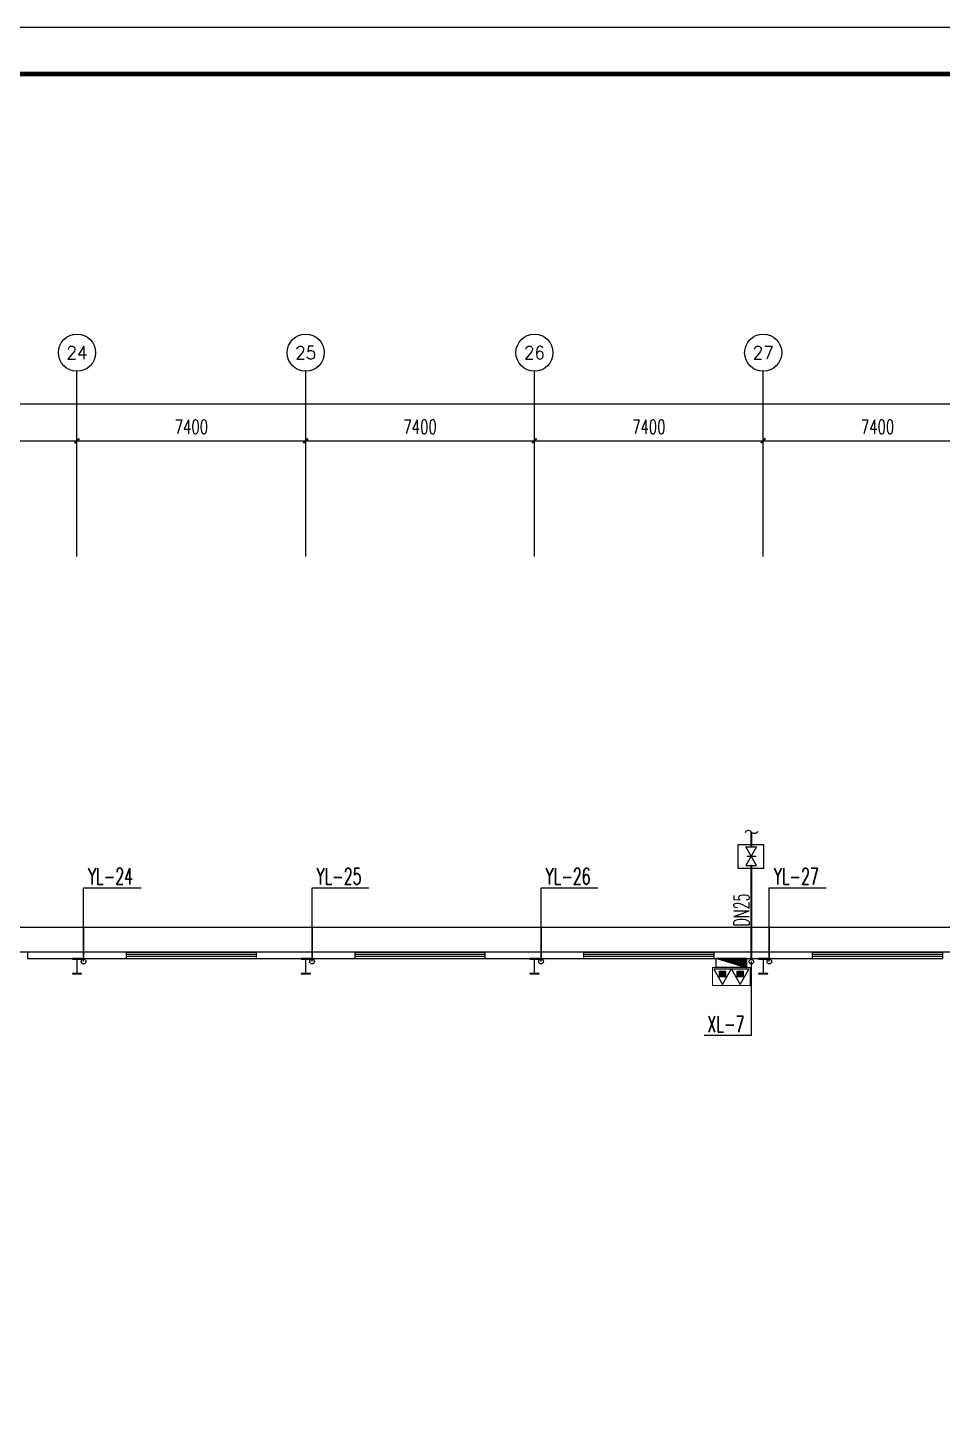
# Model space of a CAD drawing. Extents: x -409572 to -157272, y 600795 to 878326.
# Drawn here: x -221719 to -192119, y 741609 to 786159 of the extents above; entities that cross this region are included whole.
import ezdxf
from ezdxf.enums import TextEntityAlignment as Align

# ---------------------------------------------------------------- set-up
doc = ezdxf.new("R2010")
doc.units = 0
doc.header["$LTSCALE"] = 1000
doc.header["$MEASUREMENT"] = 0
for name, pattern in [('CENTER2', [1.125, 0.75, -0.125, 0.125, -0.125]), ('DASHDOT2', [0.5, 0.25, -0.125, 0, -0.125]), ('PHANTOM2', [1.25, 0.625, -0.125, 0.125, -0.125, 0.125, -0.125])]:
    doc.linetypes.add(name, pattern=pattern)
doc.layers.get('0').update_dxf_attribs({"linetype": 'CONTINUOUS'})
doc.layers.get('DEFPOINTS').update_dxf_attribs({"linetype": 'CONTINUOUS'})
for name, color, linetype in [('AXIS', 3, 'CONTINUOUS'), ('AXIS_TEXT', 7, 'CONTINUOUS'), ('COLUMN', 9, 'CONTINUOUS'), ('DIM_消防', 3, 'CONTINUOUS'), ('DIM_雨水', 3, 'CONTINUOUS'), ('EQUIP_消防', 7, 'CONTINUOUS'), ('GROUND', 2, 'CONTINUOUS'), ('PIPE-消防', 1, 'CONTINUOUS'), ('PIPE-雨水', 4, 'PHANTOM2'), ('PUB_TITLE', 4, 'CONTINUOUS'), ('TWT_TEXT', 7, 'CONTINUOUS'), ('VALVE_消防', 7, 'CONTINUOUS'), ('VPIPE-消防', 1, 'DASHDOT2'), ('VPIPE-雨水', 4, 'PHANTOM2'), ('WALL', 9, 'CONTINUOUS'), ('WINDOW', 4, 'CONTINUOUS'), ('WIRE-照明', 1, 'CONTINUOUS')]:
    doc.layers.add(name, color=color, linetype=linetype)
doc.styles.add('_TCH_AXIS', font='COMPLEX', dxfattribs={"bigfont": 'GBCBIG'})
doc.styles.add('_TWT_SERIAL', font='COMPLEX', dxfattribs={"width": 0.8, "height": 3.5, "bigfont": 'HZTXT'})
doc.styles.add('COMPLEX', font='COMPLEX')
doc.styles.add('DIM_FONT', font='SIMPLEX.shx', dxfattribs={"width": 0.7})
doc.styles.add('STY53', font='COMPLEX', dxfattribs={"width": 0.6, "bigfont": 'HZTXT'})
doc.dimstyles.new('DIMN150', dxfattribs={"dimscale": 1.5, "dimtxt": 300, "dimasz": 100, "dimexe": 250, "dimexo": 300, "dimgap": 150, "dimtad": 1, "dimdec": 0, "dimzin": 0, "dimtxsty": 'DIM_FONT', "dimblk": 'ARCHTICK', "dimcen": 0.09, "dimclrt": 7, "dimazin": 3, "dimtfac": 1, "dimtdec": 0, "dimtix": 1, "dimtmove": 0, "dimatfit": 3, "dimtolj": 1, "dimtzin": 0})

# ---------------------------------------------------------------- blocks, each defined once
blk = doc.blocks.new('$WINLIB2D$00000001')
at = {"color": 0}
for points in [[(-0.5, 0.5), (-0.5, -0.5)], [(-0.5, 0.5), (0.5, 0.5)], [(0.5, -0.5), (0.5, 0.5)], [(0.5, 0.167), (-0.5, 0.167)], [(0.5, -0.167), (-0.5, -0.167)], [(-0.5, -0.5), (0.5, -0.5)]]:
    blk.add_lwpolyline(points, dxfattribs=at)
blk = doc.blocks.new('_AXISO')
blk.add_circle((0, 0), 0.5)
at = {"layer": 'AXIS_TEXT', "style": 'COMPLEX', "width": 1.041667}
blk.add_attdef('A', text='', height=0.56, dxfattribs=at).set_placement((-0.25, -0.28), (0.25, -0.28), align=Align.FIT)
blk = doc.blocks.new('_ARCHTICK')
at = {"color": 0, "linetype": 'BYBLOCK', "const_width": 0.4}
blk.add_lwpolyline([(-0.5, -0.5), (0.5, 0.5)], dxfattribs=at)
blk = doc.blocks.new('*D86')
at = {"layer": 'AXIS', "color": 0}
for p, q in [((-390519, 767595), (-390519, 772470)), ((-390519, 772095), (-182919, 772095)), ((-182919, 767595), (-182919, 772470))]:
    blk.add_line(p, q, dxfattribs=at)
at = {"layer": 'DEFPOINTS', "color": 0}
for p in [(-182919, 772095), (-390519, 767145), (-182919, 767145)]:
    blk.add_point(p, dxfattribs=at)
at = {"layer": 'AXIS', "color": 0, "xscale": 150, "yscale": 150, "zscale": 150, "rotation": 180}
blk.add_blockref('_ARCHTICK', (-390519, 772095), dxfattribs=at)
at = {"layer": 'AXIS', "color": 0, "xscale": 150, "yscale": 150, "zscale": 150}
blk.add_blockref('_ARCHTICK', (-182919, 772095), dxfattribs=at)
at = {"layer": 'AXIS', "color": 7, "insert": (-286719, 772545), "char_height": 450, "attachment_point": 5, "style": 'DIM_FONT'}
blk.add_mtext('\\A1;207600', dxfattribs=at)
blk = doc.blocks.new('*D110')
at = {"layer": 'AXIS', "color": 0}
for p, q in [((-227519, 767595), (-227519, 771270)), ((-220119, 767595), (-220119, 771270)), ((-227519, 770895), (-220119, 770895))]:
    blk.add_line(p, q, dxfattribs=at)
at = {"layer": 'DEFPOINTS', "color": 0}
for p in [(-220119, 770895), (-227519, 767145), (-220119, 767145)]:
    blk.add_point(p, dxfattribs=at)
at = {"layer": 'AXIS', "color": 0, "xscale": 150, "yscale": 150, "zscale": 150, "rotation": 180}
blk.add_blockref('_ARCHTICK', (-227519, 770895), dxfattribs=at)
at = {"layer": 'AXIS', "color": 0, "xscale": 150, "yscale": 150, "zscale": 150}
blk.add_blockref('_ARCHTICK', (-220119, 770895), dxfattribs=at)
at = {"layer": 'AXIS', "color": 7, "insert": (-223819, 771345), "char_height": 450, "attachment_point": 5, "style": 'DIM_FONT'}
blk.add_mtext('\\A1;7400', dxfattribs=at)
blk = doc.blocks.new('*D111')
at = {"layer": 'AXIS', "color": 0}
for p, q in [((-220119, 767595), (-220119, 771270)), ((-212719, 767595), (-212719, 771270)), ((-220119, 770895), (-212719, 770895))]:
    blk.add_line(p, q, dxfattribs=at)
at = {"layer": 'DEFPOINTS', "color": 0}
for p in [(-212719, 770895), (-220119, 767145), (-212719, 767145)]:
    blk.add_point(p, dxfattribs=at)
at = {"layer": 'AXIS', "color": 0, "xscale": 150, "yscale": 150, "zscale": 150, "rotation": 180}
blk.add_blockref('_ARCHTICK', (-220119, 770895), dxfattribs=at)
at = {"layer": 'AXIS', "color": 0, "xscale": 150, "yscale": 150, "zscale": 150}
blk.add_blockref('_ARCHTICK', (-212719, 770895), dxfattribs=at)
at = {"layer": 'AXIS', "color": 7, "insert": (-216419, 771345), "char_height": 450, "attachment_point": 5, "style": 'DIM_FONT'}
blk.add_mtext('\\A1;7400', dxfattribs=at)
blk = doc.blocks.new('*D112')
at = {"layer": 'AXIS', "color": 0}
for p, q in [((-212719, 767595), (-212719, 771270)), ((-205319, 767595), (-205319, 771270)), ((-212719, 770895), (-205319, 770895))]:
    blk.add_line(p, q, dxfattribs=at)
at = {"layer": 'DEFPOINTS', "color": 0}
for p in [(-205319, 770895), (-212719, 767145), (-205319, 767145)]:
    blk.add_point(p, dxfattribs=at)
at = {"layer": 'AXIS', "color": 0, "xscale": 150, "yscale": 150, "zscale": 150, "rotation": 180}
blk.add_blockref('_ARCHTICK', (-212719, 770895), dxfattribs=at)
at = {"layer": 'AXIS', "color": 0, "xscale": 150, "yscale": 150, "zscale": 150}
blk.add_blockref('_ARCHTICK', (-205319, 770895), dxfattribs=at)
at = {"layer": 'AXIS', "color": 7, "insert": (-209019, 771345), "char_height": 450, "attachment_point": 5, "style": 'DIM_FONT'}
blk.add_mtext('\\A1;7400', dxfattribs=at)
blk = doc.blocks.new('*D113')
at = {"layer": 'AXIS', "color": 0}
for p, q in [((-205319, 767595), (-205319, 771270)), ((-197919, 767595), (-197919, 771270)), ((-205319, 770895), (-197919, 770895))]:
    blk.add_line(p, q, dxfattribs=at)
at = {"layer": 'DEFPOINTS', "color": 0}
for p in [(-197919, 770895), (-205319, 767145), (-197919, 767145)]:
    blk.add_point(p, dxfattribs=at)
at = {"layer": 'AXIS', "color": 0, "xscale": 150, "yscale": 150, "zscale": 150, "rotation": 180}
blk.add_blockref('_ARCHTICK', (-205319, 770895), dxfattribs=at)
at = {"layer": 'AXIS', "color": 0, "xscale": 150, "yscale": 150, "zscale": 150}
blk.add_blockref('_ARCHTICK', (-197919, 770895), dxfattribs=at)
at = {"layer": 'AXIS', "color": 7, "insert": (-201619, 771345), "char_height": 450, "attachment_point": 5, "style": 'DIM_FONT'}
blk.add_mtext('\\A1;7400', dxfattribs=at)
blk = doc.blocks.new('*D114')
at = {"layer": 'AXIS', "color": 0}
for p, q in [((-197919, 767595), (-197919, 771270)), ((-190519, 767595), (-190519, 771270)), ((-197919, 770895), (-190519, 770895))]:
    blk.add_line(p, q, dxfattribs=at)
at = {"layer": 'DEFPOINTS', "color": 0}
for p in [(-190519, 770895), (-197919, 767145), (-190519, 767145)]:
    blk.add_point(p, dxfattribs=at)
at = {"layer": 'AXIS', "color": 0, "xscale": 150, "yscale": 150, "zscale": 150, "rotation": 180}
blk.add_blockref('_ARCHTICK', (-197919, 770895), dxfattribs=at)
at = {"layer": 'AXIS', "color": 0, "xscale": 150, "yscale": 150, "zscale": 150}
blk.add_blockref('_ARCHTICK', (-190519, 770895), dxfattribs=at)
at = {"layer": 'AXIS', "color": 7, "insert": (-194219, 771345), "char_height": 450, "attachment_point": 5, "style": 'DIM_FONT'}
blk.add_mtext('\\A1;7400', dxfattribs=at)
blk = doc.blocks.new('$ATTACHMENT$00000214')
h = blk.add_hatch()
h.set_pattern_fill('ANSI31', color=256, scale=200, style=0)
h.set_pattern_definition([(45, (-38543.802, -6842.639), (-17.67767, 17.67767), [])])
h.paths.add_polyline_path([(-65, 2), (65, 2), (65, -128), (-65, -128)])
for points in [[(0, 172), (-198, -172), (198, -172)], [(-65, 2), (65, 2), (65, -128), (-65, -128)]]:
    blk.add_lwpolyline(points, close=True)
blk = doc.blocks.new('D22222')
at = {"layer": 'PIPE-消防', "color": 3, "ltscale": 2, "const_width": 20}
blk.add_lwpolyline([(-220006, -23693), (-219158, -23693), (-219158, -24098), (-220006, -24098)], close=True, dxfattribs=at)
at = {"layer": 'EQUIP_消防', "rotation": 180}
for p in [(-219780, -23901), (-219383, -23901)]:
    blk.add_blockref('$ATTACHMENT$00000214', p, dxfattribs=at)
blk = doc.blocks.new('*X12')
at = {"color": 0}
for p, q in [((7200.575, 5700.575), (7201, 5700.575)), ((7200.58125, 5700.58125), (7201, 5700.58125)), ((7200.5875, 5700.5875), (7201, 5700.5875)), ((7200.59375, 5700.59375), (7201, 5700.59375)), ((7200.6, 5700.6), (7201, 5700.6)), ((7200.60625, 5700.60625), (7201, 5700.60625)), ((7200.6125, 5700.6125), (7201, 5700.6125)), ((7200.61875, 5700.61875), (7201, 5700.61875)), ((7200.625, 5700.625), (7201, 5700.625)), ((7200.63125, 5700.63125), (7201, 5700.63125)), ((7200.6375, 5700.6375), (7201, 5700.6375)), ((7200.64375, 5700.64375), (7201, 5700.64375)), ((7200.65, 5700.65), (7201, 5700.65)), ((7200.65625, 5700.65625), (7201, 5700.65625)), ((7200.6625, 5700.6625), (7201, 5700.6625)), ((7200.66875, 5700.66875), (7201, 5700.66875)), ((7200.675, 5700.675), (7201, 5700.675)), ((7200.68125, 5700.68125), (7201, 5700.68125)), ((7200.6875, 5700.6875), (7201, 5700.6875)), ((7200.69375, 5700.69375), (7201, 5700.69375)), ((7200.7, 5700.7), (7201, 5700.7)), ((7200.70625, 5700.70625), (7201, 5700.70625)), ((7200.7125, 5700.7125), (7201, 5700.7125)), ((7200.71875, 5700.71875), (7201, 5700.71875)), ((7200.725, 5700.725), (7201, 5700.725)), ((7200.73125, 5700.73125), (7201, 5700.73125)), ((7200.7375, 5700.7375), (7201, 5700.7375)), ((7200.74375, 5700.74375), (7201, 5700.74375)), ((7200.75, 5700.75), (7201, 5700.75)), ((7200.75625, 5700.75625), (7201, 5700.75625)), ((7200.7625, 5700.7625), (7201, 5700.7625)), ((7200.76875, 5700.76875), (7201, 5700.76875)), ((7200.775, 5700.775), (7201, 5700.775)), ((7200.78125, 5700.78125), (7201, 5700.78125)), ((7200.7875, 5700.7875), (7201, 5700.7875)), ((7200.79375, 5700.79375), (7201, 5700.79375)), ((7200.8, 5700.8), (7201, 5700.8)), ((7200.80625, 5700.80625), (7201, 5700.80625)), ((7200.8125, 5700.8125), (7201, 5700.8125)), ((7200.81875, 5700.81875), (7201, 5700.81875)), ((7200.825, 5700.825), (7201, 5700.825)), ((7200.83125, 5700.83125), (7201, 5700.83125)), ((7200.8375, 5700.8375), (7201, 5700.8375)), ((7200.84375, 5700.84375), (7201, 5700.84375)), ((7200.85, 5700.85), (7201, 5700.85)), ((7200.85625, 5700.85625), (7201, 5700.85625)), ((7200.8625, 5700.8625), (7201, 5700.8625)), ((7200.86875, 5700.86875), (7201, 5700.86875)), ((7200.875, 5700.875), (7201, 5700.875)), ((7200.88125, 5700.88125), (7201, 5700.88125)), ((7200.8875, 5700.8875), (7201, 5700.8875)), ((7200.89375, 5700.89375), (7201, 5700.89375)), ((7200.9, 5700.9), (7201, 5700.9)), ((7200.90625, 5700.90625), (7201, 5700.90625)), ((7200.9125, 5700.9125), (7201, 5700.9125)), ((7200.91875, 5700.91875), (7201, 5700.91875)), ((7200.925, 5700.925), (7201, 5700.925)), ((7200.93125, 5700.93125), (7201, 5700.93125)), ((7200.9375, 5700.9375), (7201, 5700.9375)), ((7200.94375, 5700.94375), (7201, 5700.94375)), ((7200.95, 5700.95), (7201, 5700.95)), ((7200.95625, 5700.95625), (7201, 5700.95625)), ((7200.9625, 5700.9625), (7201, 5700.9625)), ((7200.96875, 5700.96875), (7201, 5700.96875)), ((7200.975, 5700.975), (7201, 5700.975)), ((7200.98125, 5700.98125), (7201, 5700.98125)), ((7200.9875, 5700.9875), (7201, 5700.9875)), ((7200.99375, 5700.99375), (7201, 5700.99375)), ((7200.11875, 5700.11875), (7201, 5700.11875)), ((7200.125, 5700.125), (7201, 5700.125)), ((7200.13125, 5700.13125), (7201, 5700.13125)), ((7200.1375, 5700.1375), (7201, 5700.1375)), ((7200.14375, 5700.14375), (7201, 5700.14375)), ((7200.15, 5700.15), (7201, 5700.15)), ((7200.15625, 5700.15625), (7201, 5700.15625)), ((7200.1625, 5700.1625), (7201, 5700.1625)), ((7200.16875, 5700.16875), (7201, 5700.16875)), ((7200.175, 5700.175), (7201, 5700.175)), ((7200.18125, 5700.18125), (7201, 5700.18125)), ((7200.1875, 5700.1875), (7201, 5700.1875)), ((7200.19375, 5700.19375), (7201, 5700.19375)), ((7200.2, 5700.2), (7201, 5700.2)), ((7200.20625, 5700.20625), (7201, 5700.20625)), ((7200.2125, 5700.2125), (7201, 5700.2125)), ((7200.21875, 5700.21875), (7201, 5700.21875)), ((7200.225, 5700.225), (7201, 5700.225)), ((7200.23125, 5700.23125), (7201, 5700.23125)), ((7200.2375, 5700.2375), (7201, 5700.2375)), ((7200.24375, 5700.24375), (7201, 5700.24375)), ((7200.25, 5700.25), (7201, 5700.25)), ((7200.25625, 5700.25625), (7201, 5700.25625)), ((7200.2625, 5700.2625), (7201, 5700.2625)), ((7200.26875, 5700.26875), (7201, 5700.26875)), ((7200.275, 5700.275), (7201, 5700.275)), ((7200.28125, 5700.28125), (7201, 5700.28125)), ((7200.2875, 5700.2875), (7201, 5700.2875)), ((7200.29375, 5700.29375), (7201, 5700.29375)), ((7200.3, 5700.3), (7201, 5700.3)), ((7200.30625, 5700.30625), (7201, 5700.30625)), ((7200.3125, 5700.3125), (7201, 5700.3125)), ((7200.31875, 5700.31875), (7201, 5700.31875)), ((7200.325, 5700.325), (7201, 5700.325)), ((7200.33125, 5700.33125), (7201, 5700.33125)), ((7200.3375, 5700.3375), (7201, 5700.3375)), ((7200.34375, 5700.34375), (7201, 5700.34375)), ((7200.35, 5700.35), (7201, 5700.35)), ((7200.35625, 5700.35625), (7201, 5700.35625)), ((7200.3625, 5700.3625), (7201, 5700.3625)), ((7200.36875, 5700.36875), (7201, 5700.36875)), ((7200.375, 5700.375), (7201, 5700.375)), ((7200.38125, 5700.38125), (7201, 5700.38125)), ((7200.3875, 5700.3875), (7201, 5700.3875)), ((7200.39375, 5700.39375), (7201, 5700.39375)), ((7200.4, 5700.4), (7201, 5700.4)), ((7200.40625, 5700.40625), (7201, 5700.40625)), ((7200.4125, 5700.4125), (7201, 5700.4125)), ((7200.41875, 5700.41875), (7201, 5700.41875)), ((7200.425, 5700.425), (7201, 5700.425)), ((7200.43125, 5700.43125), (7201, 5700.43125)), ((7200.4375, 5700.4375), (7201, 5700.4375)), ((7200.44375, 5700.44375), (7201, 5700.44375)), ((7200.45, 5700.45), (7201, 5700.45)), ((7200.45625, 5700.45625), (7201, 5700.45625)), ((7200.4625, 5700.4625), (7201, 5700.4625)), ((7200.46875, 5700.46875), (7201, 5700.46875)), ((7200.475, 5700.475), (7201, 5700.475)), ((7200.48125, 5700.48125), (7201, 5700.48125)), ((7200.4875, 5700.4875), (7201, 5700.4875)), ((7200.49375, 5700.49375), (7201, 5700.49375)), ((7200.5, 5700.5), (7201, 5700.5)), ((7200.50625, 5700.50625), (7201, 5700.50625)), ((7200.5125, 5700.5125), (7201, 5700.5125)), ((7200.51875, 5700.51875), (7201, 5700.51875)), ((7200.525, 5700.525), (7201, 5700.525)), ((7200.53125, 5700.53125), (7201, 5700.53125)), ((7200.5375, 5700.5375), (7201, 5700.5375)), ((7200.54375, 5700.54375), (7201, 5700.54375)), ((7200.55, 5700.55), (7201, 5700.55)), ((7200.55625, 5700.55625), (7201, 5700.55625)), ((7200.5625, 5700.5625), (7201, 5700.5625)), ((7200.56875, 5700.56875), (7201, 5700.56875)), ((7200.00625, 5700.00625), (7201, 5700.00625)), ((7200.0125, 5700.0125), (7201, 5700.0125)), ((7200.01875, 5700.01875), (7201, 5700.01875)), ((7200.025, 5700.025), (7201, 5700.025)), ((7200.03125, 5700.03125), (7201, 5700.03125)), ((7200.0375, 5700.0375), (7201, 5700.0375)), ((7200.04375, 5700.04375), (7201, 5700.04375)), ((7200.05, 5700.05), (7201, 5700.05)), ((7200.05625, 5700.05625), (7201, 5700.05625)), ((7200.0625, 5700.0625), (7201, 5700.0625)), ((7200.06875, 5700.06875), (7201, 5700.06875)), ((7200.075, 5700.075), (7201, 5700.075)), ((7200.08125, 5700.08125), (7201, 5700.08125)), ((7200.0875, 5700.0875), (7201, 5700.0875)), ((7200.09375, 5700.09375), (7201, 5700.09375)), ((7200.1, 5700.1), (7201, 5700.1)), ((7200.10625, 5700.10625), (7201, 5700.10625)), ((7200.1125, 5700.1125), (7201, 5700.1125))]:
    blk.add_line(p, q, dxfattribs=at)
blk = doc.blocks.new('$ATTACHMENT$00000088')
for p, q in [((325, 0), (-325, -200)), ((325, 0), (-325, 0)), ((-325, 0), (-325, -200)), ((325, -200), (325, 0)), ((-325, -200), (325, -200))]:
    blk.add_line(p, q)
at = {"xscale": 650, "yscale": 200, "zscale": 650, "rotation": 180}
blk.add_blockref('*X12', (4680325, 1140000), dxfattribs=at)
blk = doc.blocks.new('$VALVE$00000296')
for points in [[(-125, 72), (-125, -72), (125, 72), (125, -72), (-125, 72)], [(0, 60), (0, -64)]]:
    blk.add_lwpolyline(points)
for p in [(-125, 0), (125, 0)]:
    blk.add_point(p)
blk = doc.blocks.new('$TWTSYS$00000132')
at = {"elevation": 0}
blk.add_lwpolyline([(7, -101, -0.575183), (0, 0, 0.604745), (-11, 101, 16.924828)], format="xyb", dxfattribs=at)
blk = doc.blocks.new('JOJ')
at = {"layer": 'AXIS', "color": 8}
for p, q in [((-220118.8, 767145.4), (-220118.8, 773145.4)), ((-212718.8, 767145.4), (-212718.8, 773145.4)), ((-205318.8, 767145.4), (-205318.8, 773145.4)), ((-197918.8, 767145.4), (-197918.8, 773145.4))]:
    blk.add_line(p, q, dxfattribs=at)
at = {"layer": 'COLUMN', "color": 8}
for p, q in [((-219968.8, 754145.4), (-220268.8, 754145.4)), ((-220268.8, 754145.4), (-220268.8, 754127.4)), ((-220268.8, 754127.4), (-220128.8, 754127.4)), ((-220128.8, 754127.4), (-220123.8, 754122.4)), ((-220123.8, 754122.4), (-220123.8, 753668.4)), ((-220113.8, 754122.4), (-220108.8, 754127.4)), ((-220113.8, 753668.4), (-220113.8, 754122.4)), ((-220108.8, 754127.4), (-219968.8, 754127.4)), ((-219968.8, 754127.4), (-219968.8, 754145.4)), ((-212568.8, 754145.4), (-212868.8, 754145.4)), ((-212868.8, 754145.4), (-212868.8, 754127.4)), ((-212868.8, 754127.4), (-212728.8, 754127.4)), ((-212728.8, 754127.4), (-212723.8, 754122.4)), ((-212723.8, 754122.4), (-212723.8, 753668.4)), ((-212713.8, 754122.4), (-212708.8, 754127.4)), ((-212713.8, 753668.4), (-212713.8, 754122.4)), ((-212708.8, 754127.4), (-212568.8, 754127.4)), ((-212568.8, 754127.4), (-212568.8, 754145.4)), ((-205168.8, 754145.4), (-205468.8, 754145.4)), ((-205468.8, 754145.4), (-205468.8, 754127.4)), ((-205468.8, 754127.4), (-205328.8, 754127.4)), ((-205328.8, 754127.4), (-205323.8, 754122.4)), ((-205323.8, 754122.4), (-205323.8, 753668.4)), ((-205313.8, 754122.4), (-205308.8, 754127.4)), ((-205313.8, 753668.4), (-205313.8, 754122.4)), ((-205308.8, 754127.4), (-205168.8, 754127.4)), ((-205168.8, 754127.4), (-205168.8, 754145.4)), ((-197768.8, 754145.4), (-198068.8, 754145.4)), ((-198068.8, 754145.4), (-198068.8, 754127.4)), ((-198068.8, 754127.4), (-197928.8, 754127.4)), ((-197928.8, 754127.4), (-197923.8, 754122.4)), ((-197923.8, 754122.4), (-197923.8, 753668.4)), ((-197913.8, 754122.4), (-197908.8, 754127.4)), ((-197913.8, 753668.4), (-197913.8, 754122.4)), ((-197908.8, 754127.4), (-197768.8, 754127.4)), ((-197768.8, 754127.4), (-197768.8, 754145.4)), ((-220128.8, 753663.4), (-220268.8, 753663.4)), ((-220268.8, 753663.4), (-220268.8, 753645.4)), ((-220268.8, 753645.4), (-219968.8, 753645.4)), ((-220123.8, 753668.4), (-220128.8, 753663.4)), ((-220108.8, 753663.4), (-220113.8, 753668.4)), ((-219968.8, 753663.4), (-220108.8, 753663.4)), ((-219968.8, 753645.4), (-219968.8, 753663.4)), ((-212728.8, 753663.4), (-212868.8, 753663.4)), ((-212868.8, 753663.4), (-212868.8, 753645.4)), ((-212868.8, 753645.4), (-212568.8, 753645.4)), ((-212723.8, 753668.4), (-212728.8, 753663.4)), ((-212708.8, 753663.4), (-212713.8, 753668.4)), ((-212568.8, 753663.4), (-212708.8, 753663.4)), ((-212568.8, 753645.4), (-212568.8, 753663.4)), ((-205328.8, 753663.4), (-205468.8, 753663.4)), ((-205468.8, 753663.4), (-205468.8, 753645.4)), ((-205468.8, 753645.4), (-205168.8, 753645.4)), ((-205323.8, 753668.4), (-205328.8, 753663.4)), ((-205308.8, 753663.4), (-205313.8, 753668.4)), ((-205168.8, 753663.4), (-205308.8, 753663.4)), ((-205168.8, 753645.4), (-205168.8, 753663.4)), ((-197928.8, 753663.4), (-198068.8, 753663.4)), ((-198068.8, 753663.4), (-198068.8, 753645.4)), ((-198068.8, 753645.4), (-197768.8, 753645.4)), ((-197923.8, 753668.4), (-197928.8, 753663.4)), ((-197908.8, 753663.4), (-197913.8, 753668.4)), ((-197768.8, 753663.4), (-197908.8, 753663.4)), ((-197768.8, 753645.4), (-197768.8, 753663.4))]:
    blk.add_line(p, q, dxfattribs=at)
at = {"layer": 'GROUND', "color": 8}
for p, q in [((-182118.8, 755145.4), (-285568.8, 755145.4)), ((-182918.8, 754345.4), (-286368.8, 754345.4))]:
    blk.add_line(p, q, dxfattribs=at)
at = {"layer": 'WALL', "color": 8}
for p, q in [((-220118.8, 754345.4), (-221718.8, 754345.4)), ((-221718.8, 754345.4), (-221718.8, 754145.4)), ((-218518.8, 754345.4), (-220118.8, 754345.4)), ((-218518.8, 754145.4), (-218518.8, 754345.4)), ((-212718.8, 754345.4), (-214318.8, 754345.4)), ((-214318.8, 754345.4), (-214318.8, 754145.4)), ((-211118.8, 754345.4), (-212718.8, 754345.4)), ((-211118.8, 754145.4), (-211118.8, 754345.4)), ((-205318.8, 754345.4), (-206918.8, 754345.4)), ((-206918.8, 754345.4), (-206918.8, 754145.4)), ((-203718.8, 754345.4), (-205318.8, 754345.4)), ((-203718.8, 754145.4), (-203718.8, 754345.4)), ((-197918.8, 754345.4), (-199518.8, 754345.4)), ((-199518.8, 754345.4), (-199518.8, 754145.4)), ((-196318.8, 754345.4), (-197918.8, 754345.4)), ((-196318.8, 754145.4), (-196318.8, 754345.4)), ((-221718.8, 754145.4), (-220268.8, 754145.4)), ((-219968.8, 754145.4), (-218518.8, 754145.4)), ((-214318.8, 754145.4), (-212868.8, 754145.4)), ((-212568.8, 754145.4), (-211118.8, 754145.4)), ((-206918.8, 754145.4), (-205468.8, 754145.4)), ((-205168.8, 754145.4), (-203718.8, 754145.4)), ((-199518.8, 754145.4), (-198068.8, 754145.4)), ((-197768.8, 754145.4), (-196318.8, 754145.4))]:
    blk.add_line(p, q, dxfattribs=at)
at = {"layer": 'AXIS', "color": 8}
ref = blk.add_blockref('_AXISO', (-220118.8, 773745.4), dxfattribs=dict(at, xscale=1200, yscale=1200, zscale=1200))
ref.add_attrib('A', '24', dxfattribs={"layer": 'AXIS_TEXT', "color": 8, "height": 411.97, "style": '_TCH_AXIS', "width": 0.972222}).set_placement((-220462.1, 773539.5), (-219775.5, 773539.5), align=Align.FIT)
ref = blk.add_blockref('_AXISO', (-212718.8, 773745.4), dxfattribs=dict(at, xscale=1200, yscale=1200, zscale=1200))
ref.add_attrib('A', '25', dxfattribs={"layer": 'AXIS_TEXT', "color": 8, "height": 419.87, "style": '_TCH_AXIS'}).set_placement((-213058.7, 773535.5), (-212378.9, 773535.5), align=Align.FIT)
ref = blk.add_blockref('_AXISO', (-205318.8, 773745.4), dxfattribs=dict(at, xscale=1200, yscale=1200, zscale=1200))
ref.add_attrib('A', '26', dxfattribs={"layer": 'AXIS_TEXT', "color": 8, "height": 428.05, "style": '_TCH_AXIS', "width": 0.970588}).set_placement((-205655.1, 773531.4), (-204982.4, 773531.4), align=Align.FIT)
ref = blk.add_blockref('_AXISO', (-197918.8, 773745.4), dxfattribs=dict(at, xscale=1200, yscale=1200, zscale=1200))
ref.add_attrib('A', '27', dxfattribs={"layer": 'AXIS_TEXT', "color": 8, "height": 419.87, "style": '_TCH_AXIS'}).set_placement((-198258.7, 773535.5), (-197578.9, 773535.5), align=Align.FIT)
at = {"layer": 'WINDOW', "color": 8, "xscale": 4200, "yscale": -200, "zscale": 4200}
for p in [(-216418.8, 754245.4), (-209018.8, 754245.4), (-201618.8, 754245.4), (-194218.8, 754245.4)]:
    blk.add_blockref('$WINLIB2D$00000001', p, dxfattribs=at)
at = {"layer": 'AXIS', "color": 8}
for p1, p2, distance, picture, middle in [((-390518.8, 767145.4), (-182918.8, 767145.4), 4950, '*D86', (-286718.8, 772545.4)), ((-227518.8, 767145.4), (-220118.8, 767145.4), 3750, '*D110', (-223818.8, 771345.4)), ((-220118.8, 767145.4), (-212718.8, 767145.4), 3750, '*D111', (-216418.8, 771345.4)), ((-212718.8, 767145.4), (-205318.8, 767145.4), 3750, '*D112', (-209018.8, 771345.4)), ((-205318.8, 767145.4), (-197918.8, 767145.4), 3750, '*D113', (-201618.8, 771345.4)), ((-197918.8, 767145.4), (-190518.8, 767145.4), 3750, '*D114', (-194218.8, 771345.4))]:
    dim = blk.add_aligned_dim(p1=p1, p2=p2, distance=distance, dimstyle='DIMN150', dxfattribs=at)
    dim.commit()
    dim.dimension.update_dxf_attribs({"geometry": picture, "text_midpoint": middle})

msp = doc.modelspace()

# ---------------------------------------------------------------- linework, layer by layer
msp.add_lwpolyline([(-198723, 759722.5), (-197909.7, 759722.5), (-197909.7, 758950.6), (-198723, 758950.6)], close=True)
at = {"layer": 'DIM_消防'}
for p, q in [((-198302.8, 755935.7, -3000), (-198302.8, 753546, -3000)), ((-198302.8, 753546, -3000), (-199827.5, 753546, -3000))]:
    msp.add_line(p, q, dxfattribs=at)
at = {"layer": 'DIM_雨水'}
for p, q in [((-219905, 755939.8, -3000), (-219905, 758329.6, -3000)), ((-219905, 758329.6, -3000), (-218037.6, 758329.6, -3000)), ((-212514.5, 755939.8, -3000), (-212514.5, 758329.6, -3000)), ((-212514.5, 758329.6, -3000), (-210677.6, 758329.6, -3000)), ((-205104.5, 755939.8, -3000), (-205104.5, 758329.6, -3000)), ((-205104.5, 758329.6, -3000), (-203267.7, 758329.6, -3000)), ((-197720.1, 755939.8, -3000), (-197720.1, 758329.6, -3000)), ((-197720.1, 758329.6, -3000), (-195883.3, 758329.6, -3000))]:
    msp.add_line(p, q, dxfattribs=at)
at = {"layer": 'PIPE-消防', "linetype": 'CENTER2', "ltscale": 2, "const_width": 70}
for points in [[(-198302.8, 759650.7), (-198302.8, 760129.1)], [(-198302.8, 756010.7), (-198302.8, 759050.7)]]:
    msp.add_lwpolyline(points, dxfattribs=at)
at = {"layer": 'PIPE-雨水', "const_width": 52.5}
for points in [[(-219905, 756014.8), (-219905, 757039.4)], [(-212514.5, 756014.8), (-212514.5, 757039.4)], [(-205104.5, 756014.8), (-205104.5, 757039.4)], [(-197720.1, 756014.8), (-197720.1, 757039.4)]]:
    msp.add_lwpolyline(points, dxfattribs=at)
at = {"layer": 'PUB_TITLE'}
msp.add_lwpolyline([(-409572, 697059), (-157272, 697059), (-157272, 786159), (-409572, 786159)], close=True, dxfattribs=at)
at = {"layer": 'PUB_TITLE', "const_width": 150}
msp.add_lwpolyline([(-405822, 698559), (-158772, 698559), (-158772, 784659), (-405822, 784659)], close=True, dxfattribs=at)
at = {"layer": 'VPIPE-消防', "linetype": 'CONTINUOUS'}
msp.add_circle((-198302.8, 755935.7), 75, dxfattribs=at)
at = {"layer": 'VPIPE-雨水', "linetype": 'CONTINUOUS'}
for centre in [(-219905, 755939.8), (-212514.5, 755939.8), (-205104.5, 755939.8), (-197720.1, 755939.8)]:
    msp.add_circle(centre, 75, dxfattribs=at)

# ---------------------------------------------------------------- block references
msp.add_blockref('JOJ', (0, 1894))
at = {"layer": 'EQUIP_消防', "xscale": 2, "yscale": 2, "zscale": 2, "rotation": 90}
msp.add_blockref('$TWTSYS$00000132', (-198302.8, 760129.1), dxfattribs=at)
at = {"layer": 'EQUIP_消防', "xscale": -1.5, "yscale": 1.5, "zscale": 1.5}
msp.add_blockref('$ATTACHMENT$00000088', (-198950, 756047.3), dxfattribs=at)
at = {"layer": 'PIPE-消防', "color": 3, "xscale": 1.439999999944121, "yscale": 1.439999999944121, "zscale": 1.440000000000055}
msp.add_blockref('D22222', (117248.2, 789864.9, -3000), dxfattribs=at)
at = {"layer": 'VALVE_消防', "xscale": 2.4, "yscale": 2.4, "zscale": 2.4, "rotation": 90}
msp.add_blockref('$VALVE$00000296', (-198302.8, 759350.7), dxfattribs=at)

# ---------------------------------------------------------------- texts
at = {"layer": 'TWT_TEXT', "style": '_TWT_SERIAL', "width": 0.64}
for s, p in [('YL-24', (-219758.6, 758434.6, -3000)), ('YL-25', (-212366.6, 758434.6, -3000)), ('YL-26', (-204956.7, 758434.6, -3000)), ('YL-27', (-197572.3, 758434.6, -3000)), ('XL-7', (-199722.5, 753651, -3000))]:
    msp.add_text(s, height=525, dxfattribs=at).set_placement(p)
at = {"layer": 'WIRE-照明', "color": 3, "linetype": 'CONTINUOUS', "style": 'STY53', "width": 0.6}
msp.add_text('DN25', height=497.66, rotation=90, dxfattribs=at).set_placement((-198373.7, 757078))

doc.saveas('drawing.dxf')
